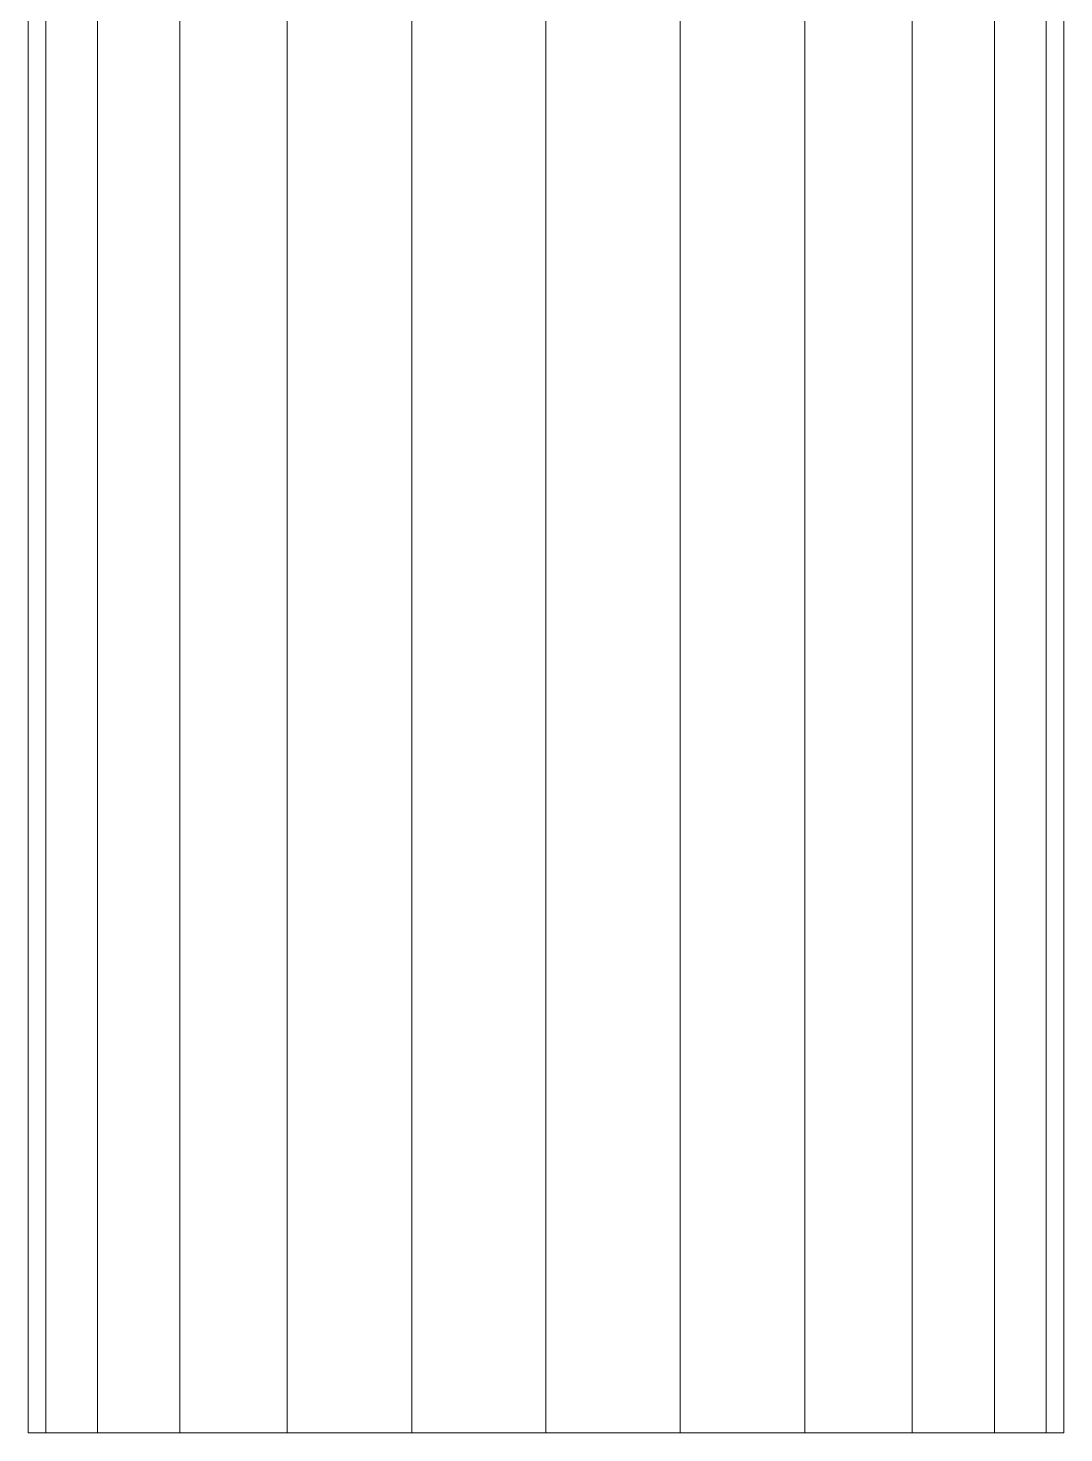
# Model space of a CAD drawing. Header units: inches. Extents: x -3326 to -59, y 8 to 1043.
# Drawn here: x -2801.6 to -2799.7, y 134.06 to 136.638 of the extents above; entities that cross this region are included whole.
import ezdxf

# ---------------------------------------------------------------- set-up
doc = ezdxf.new("R2010")
doc.units = ezdxf.units.IN
doc.header["$MEASUREMENT"] = 0
doc.layers.add('F-SPRN', color=10, linetype='Continuous', lineweight=9)

msp = doc.modelspace()

# ---------------------------------------------------------------- linework, layer by layer
at = {"layer": 'F-SPRN', "color": 1}
msp.add_line((-2800.6496, 139.5603, 964), (-2800.6496, 134.0603, 964), dxfattribs=at)
msp.add_line((-2800.6496, 139.5603, 964), (-2800.6496, 134.0603, 964), dxfattribs=at)

# ---------------------------------------------------------------- meshes
mesh = msp.add_polyface(dxfattribs=at)
corners = [(-2800.6496, 139.5603, 964.95), (-2800.8955, 139.5603, 964.9177), (-2801.1246, 139.5603, 964.8227), (-2801.3214, 139.5603, 964.6718), (-2801.4723, 139.5603, 964.475), (-2801.5673, 139.5603, 964.2458), (-2801.5995, 139.5603, 964), (-2801.5995, 134.0603, 964), (-2801.5673, 134.0603, 964.2458), (-2801.4723, 134.0603, 964.475), (-2801.3214, 134.0603, 964.6718), (-2801.1246, 134.0603, 964.8227), (-2800.8955, 134.0603, 964.9177), (-2800.6496, 134.0603, 964.95)]
mesh.append_faces([[corners[k] for k in face] for face in [(7, 8, 5, 6)]], dxfattribs={"vtx1": -1, "color": 1})
mesh.append_faces([[corners[k] for k in face] for face in [(8, 9, 4, 5), (3, 4, 9, 10), (11, 12, 1, 2), (2, 3, 10, 11)]], dxfattribs={"vtx1": -1, "vtx3": -1, "color": 1})
mesh.append_faces([[corners[k] for k in face] for face in [(12, 13, 0, 1)]], dxfattribs={"vtx3": -1, "color": 1})
mesh = msp.add_polyface(dxfattribs=at)
corners = [(-2801.5995, 139.5603, 964), (-2801.5673, 139.5603, 963.7541), (-2801.4723, 139.5603, 963.525), (-2801.3214, 139.5603, 963.3282), (-2801.1246, 139.5603, 963.1772), (-2800.8955, 139.5603, 963.0824), (-2800.6496, 139.5603, 963.05), (-2800.6496, 134.0603, 963.05), (-2800.8955, 134.0603, 963.0824), (-2801.1246, 134.0603, 963.1772), (-2801.3214, 134.0603, 963.3282), (-2801.4723, 134.0603, 963.525), (-2801.5673, 134.0603, 963.7541), (-2801.5995, 134.0603, 964)]
mesh.append_faces([[corners[k] for k in face] for face in [(7, 8, 5, 6)]], dxfattribs={"vtx1": -1, "color": 1})
mesh.append_faces([[corners[k] for k in face] for face in [(8, 9, 4, 5), (3, 4, 9, 10), (11, 12, 1, 2), (2, 3, 10, 11)]], dxfattribs={"vtx1": -1, "vtx3": -1, "color": 1})
mesh.append_faces([[corners[k] for k in face] for face in [(12, 13, 0, 1)]], dxfattribs={"vtx3": -1, "color": 1})
mesh = msp.add_polyface(dxfattribs=at)
corners = [(-2799.6996, 139.5603, 964), (-2799.7321, 139.5603, 964.2458), (-2799.8269, 139.5603, 964.475), (-2799.9778, 139.5603, 964.6718), (-2800.1746, 139.5603, 964.8227), (-2800.4037, 139.5603, 964.9177), (-2800.6496, 139.5603, 964.95), (-2800.6496, 134.0603, 964.95), (-2800.4037, 134.0603, 964.9177), (-2800.1746, 134.0603, 964.8227), (-2799.9778, 134.0603, 964.6718), (-2799.8269, 134.0603, 964.475), (-2799.7321, 134.0603, 964.2458), (-2799.6996, 134.0603, 964)]
mesh.append_faces([[corners[k] for k in face] for face in [(7, 8, 5, 6)]], dxfattribs={"vtx1": -1, "color": 1})
mesh.append_faces([[corners[k] for k in face] for face in [(8, 9, 4, 5), (3, 4, 9, 10), (11, 12, 1, 2), (2, 3, 10, 11)]], dxfattribs={"vtx1": -1, "vtx3": -1, "color": 1})
mesh.append_faces([[corners[k] for k in face] for face in [(12, 13, 0, 1)]], dxfattribs={"vtx3": -1, "color": 1})
mesh = msp.add_polyface(dxfattribs=at)
corners = [(-2800.6496, 139.5603, 963.05), (-2800.4037, 139.5603, 963.0824), (-2800.1746, 139.5603, 963.1772), (-2799.9778, 139.5603, 963.3282), (-2799.8269, 139.5603, 963.525), (-2799.7321, 139.5603, 963.7541), (-2799.6996, 139.5603, 964), (-2799.6996, 134.0603, 964), (-2799.7321, 134.0603, 963.7541), (-2799.8269, 134.0603, 963.525), (-2799.9778, 134.0603, 963.3282), (-2800.1746, 134.0603, 963.1772), (-2800.4037, 134.0603, 963.0824), (-2800.6496, 134.0603, 963.05)]
mesh.append_faces([[corners[k] for k in face] for face in [(7, 8, 5, 6)]], dxfattribs={"vtx1": -1, "color": 1})
mesh.append_faces([[corners[k] for k in face] for face in [(8, 9, 4, 5), (3, 4, 9, 10), (11, 12, 1, 2), (2, 3, 10, 11)]], dxfattribs={"vtx1": -1, "vtx3": -1, "color": 1})
mesh.append_faces([[corners[k] for k in face] for face in [(12, 13, 0, 1)]], dxfattribs={"vtx3": -1, "color": 1})
mesh = msp.add_polyface(dxfattribs=at)
corners = [(-2801.5995, 134.0603, 964), (-2801.5673, 134.0603, 963.7541), (-2801.4723, 134.0603, 963.525), (-2801.3214, 134.0603, 963.3282), (-2801.1246, 134.0603, 963.1772), (-2800.8955, 134.0603, 963.0824), (-2800.6496, 134.0603, 963.05), (-2800.4037, 134.0603, 963.0824), (-2800.1746, 134.0603, 963.1772), (-2799.9778, 134.0603, 963.3282), (-2799.8269, 134.0603, 963.525), (-2799.7321, 134.0603, 963.7541), (-2799.6996, 134.0603, 964), (-2799.7321, 134.0603, 964.2458), (-2799.8269, 134.0603, 964.475), (-2799.9778, 134.0603, 964.6718), (-2800.1746, 134.0603, 964.8227), (-2800.4037, 134.0603, 964.9177), (-2800.6496, 134.0603, 964.95), (-2800.8955, 134.0603, 964.9177), (-2801.1246, 134.0603, 964.8227), (-2801.3214, 134.0603, 964.6718), (-2801.4723, 134.0603, 964.475), (-2801.5673, 134.0603, 964.2458)]
mesh.append_faces([[corners[k] for k in face] for face in [(18, 16, 17)]], dxfattribs={"vtx0": -1, "color": 1})
mesh.append_faces([[corners[k] for k in face] for face in [(16, 20, 15)]], dxfattribs={"vtx0": -1, "vtx1": -1, "color": 1})
mesh.append_faces([[corners[k] for k in face] for face in [(3, 9, 15)]], dxfattribs={"vtx0": -1, "vtx1": -1, "vtx2": -1, "color": 1})
mesh.append_faces([[corners[k] for k in face] for face in [(15, 20, 21, 3)]], dxfattribs={"vtx0": -1, "vtx2": -1, "vtx3": -1, "color": 1})
mesh.append_faces([[corners[k] for k in face] for face in [(12, 13, 11), (7, 8, 6)]], dxfattribs={"vtx1": -1, "color": 1})
mesh.append_faces([[corners[k] for k in face] for face in [(3, 4, 8, 9)]], dxfattribs={"vtx1": -1, "vtx3": -1, "color": 1})
mesh.append_faces([[corners[k] for k in face] for face in [(23, 0, 1)]], dxfattribs={"vtx2": -1, "color": 1})
mesh.append_faces([[corners[k] for k in face] for face in [(18, 19, 20, 16), (21, 22, 23, 1), (13, 14, 15, 9), (1, 2, 3, 21), (4, 5, 6, 8), (9, 10, 11, 13)]], dxfattribs={"vtx2": -1, "vtx3": -1, "color": 1})

doc.saveas('drawing.dxf')
